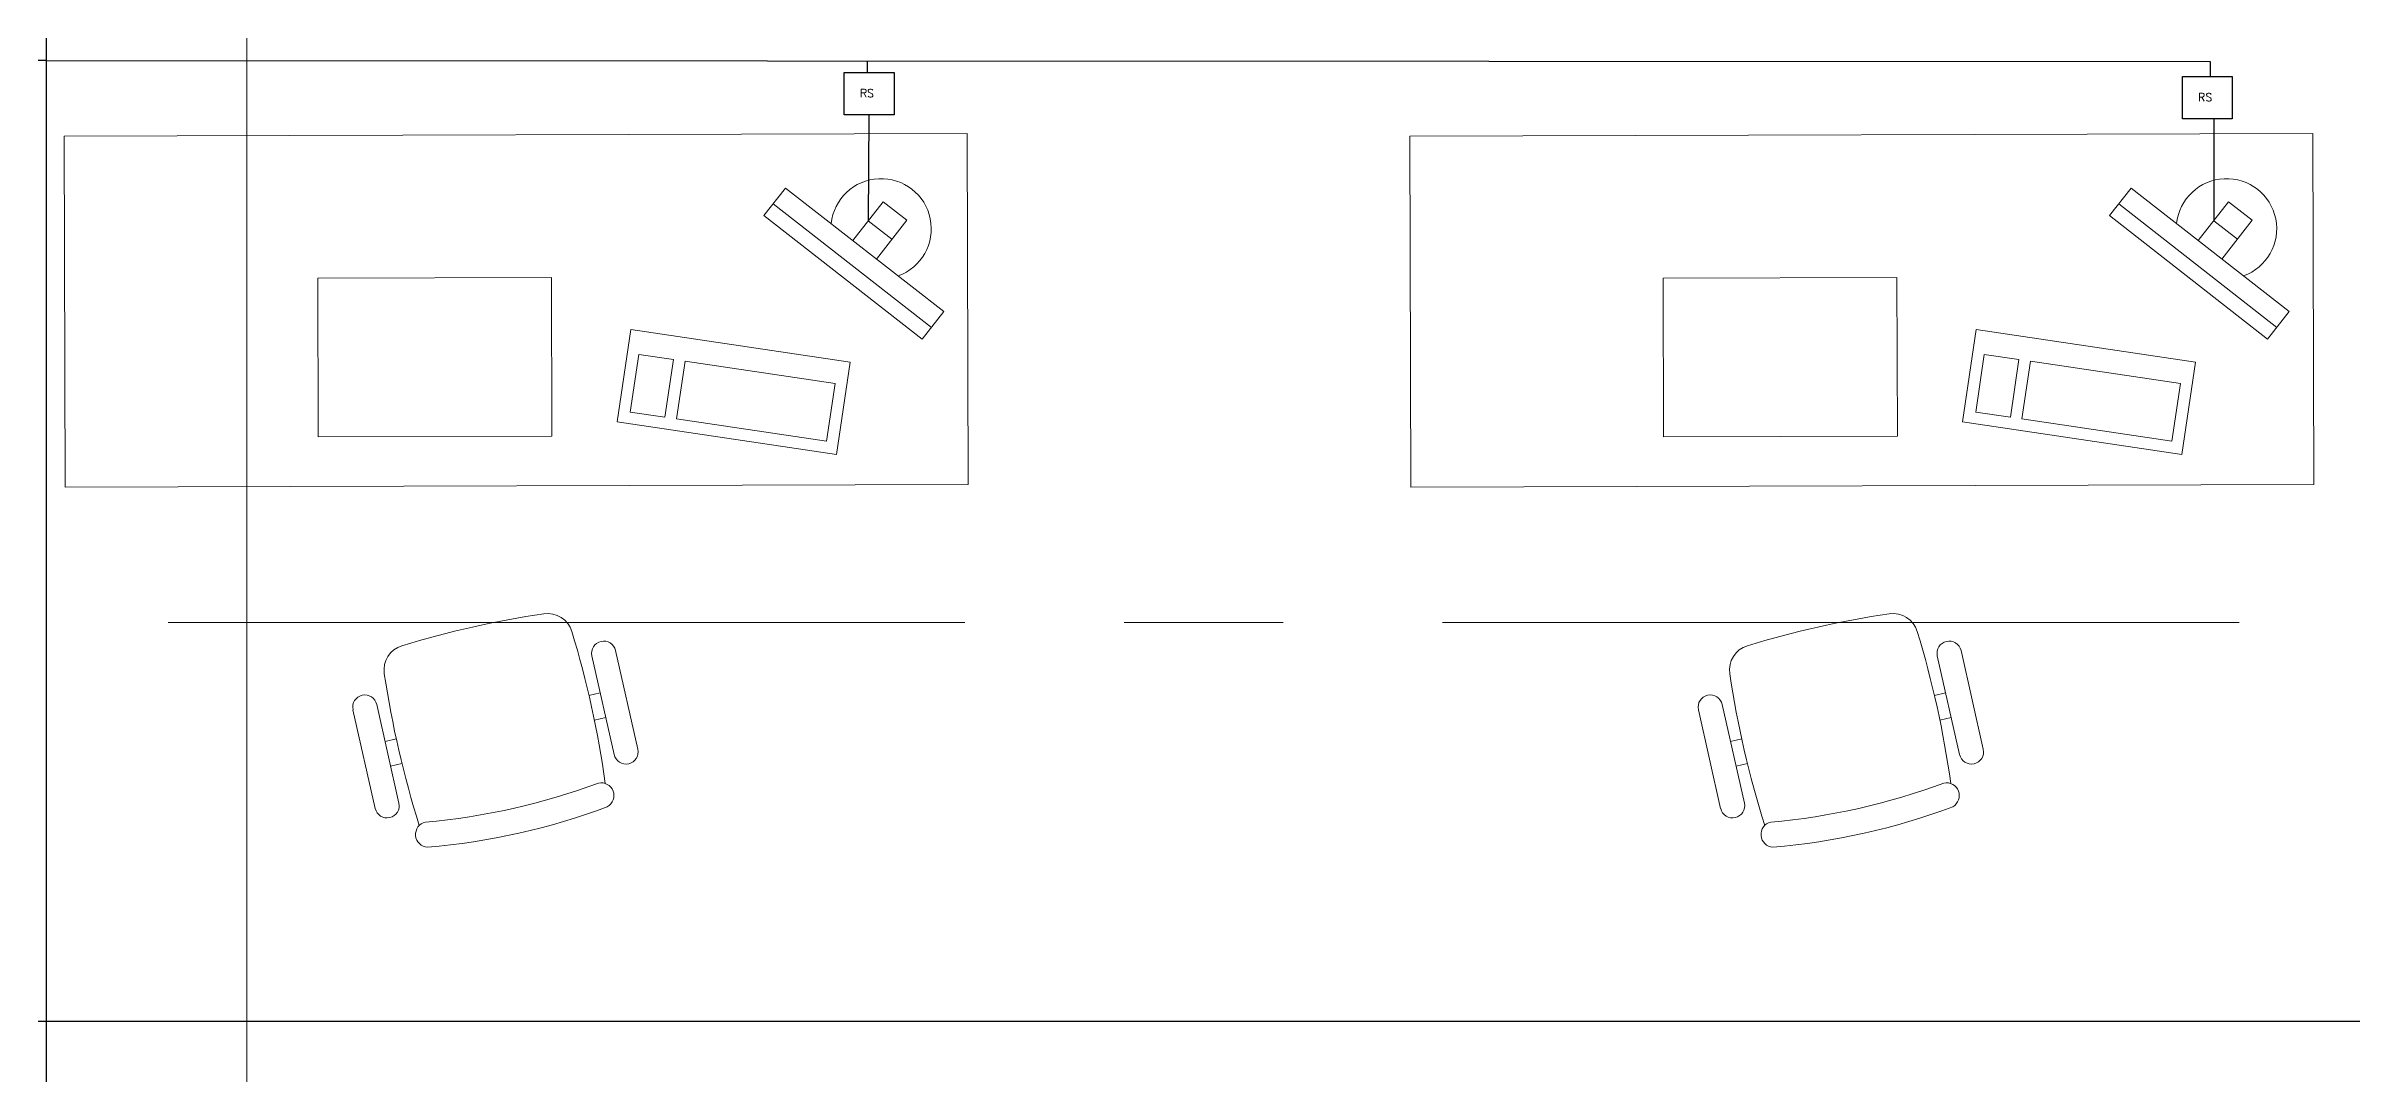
# Model space of a CAD drawing. Extents: x 1009 to 1343, y -172900 to 201.
# Drawn here: x 1231.729 to 1236.324, y 132.244 to 134.294 of the extents above; entities that cross this region are included whole.
import ezdxf

# ---------------------------------------------------------------- set-up
doc = ezdxf.new("R2010")
doc.units = 0
doc.header["$LTSCALE"] = 0.5
doc.linetypes.add('CENTER', pattern=[50.8, 31.75, -6.35, 6.35, -6.35])
doc.layers.get('0').update_dxf_attribs({"linetype": 'CONTINUOUS'})
doc.layers.add('Cableado', color=100, linetype='CONTINUOUS')
doc.layers.add('Electricidad', color=50, linetype='CONTINUOUS')
for name, color, linetype, lineweight in [('Detalles 01', 8, 'CONTINUOUS', 9), ('Equipamiento movil', 33, 'CONTINUOUS', 9), ('Tratamiento pisos', 251, 'CONTINUOUS', 9)]:
    doc.layers.add(name, color=color, linetype=linetype, lineweight=lineweight)
doc.styles.add('Texto 5 mm', font='simplex.shx', dxfattribs={"height": 0.5})

# ---------------------------------------------------------------- blocks, each defined once
blk = doc.blocks.new('RECTANG')
for p, q in [((1, 1), (0, 1)), ((0, 1), (0, 0)), ((1, 0), (1, 1)), ((0, 0), (1, 0))]:
    blk.add_line(p, q)
blk = doc.blocks.new('KEYBOARD', base_point=(60, 294))
for p, xscale, yscale, zscale in [((60, 294), 19, 8, 19), ((61, 295), 13, 5, 13), ((75, 295), 3, 5, 3)]:
    blk.add_blockref('RECTANG', p, dxfattribs=dict(xscale=xscale, yscale=yscale, zscale=zscale))
blk = doc.blocks.new('Silla 1')
at = {"layer": 'Equipamiento movil'}
for p, q in [((-0.1131, 0.2664), (0.0295, 0.409)), ((0.0638, 0.3747), (-0.0788, 0.2321)), ((-0.0254, 0.2855), (-0.0091, 0.2693)), ((0.0104, 0.3213), (0.0268, 0.3048)), ((0.2321, -0.0788), (0.3747, 0.0638)), ((0.409, 0.0295), (0.2664, -0.1131)), ((0.3048, 0.0268), (0.3213, 0.0104)), ((0.2693, -0.0091), (0.2855, -0.0254))]:
    blk.add_line(p, q, dxfattribs=at)
for centre, radius, start, end in [((0.0467, 0.3919), 0.0242, 315, 135), ((0.1468, 0.3964), 0.0255, 61.3631, 224.3749), ((-0.6508, -0.6508), 1.3416, 37.131, 52.869), ((1.4058, -1.1273), 1.9881, 130.2245, 139.1817), ((-0.654, -0.654), 1.2956, 37.1584, 52.8416), ((-0.0959, 0.2492), 0.0242, 135, 315), ((-0.0605, 0.1393), 0.0505, 139.1817, 220.8183), ((0.3964, 0.1468), 0.0255, 225.6251, 28.6369), ((1.4058, 1.4058), 1.9881, 220.8183, 229.1817), ((-1.1273, 1.4058), 1.9881, 310.8183, 319.7755), ((0.3919, 0.0467), 0.0242, 315, 135), ((0.2492, -0.0959), 0.0242, 135, 315), ((0.1393, -0.0605), 0.0505, 229.1817, 310.8183)]:
    blk.add_arc(centre, radius, start, end, dxfattribs=at)

msp = doc.modelspace()

# ---------------------------------------------------------------- linework, layer by layer
at = {"layer": 'Cableado'}
for p, q in [((1231.7287, 136.0011), (1231.7287, 129.7444)), ((1231.7287, 134.2652), (1229.6833, 134.267)), ((1231.7287, 134.2652), (1236.0422, 134.2635)), ((1233.3651, 134.2646), (1233.3652, 134.2415)), ((1236.0422, 134.2635), (1236.0422, 134.2335)), ((1233.3682, 134.1569), (1233.3674, 133.9456)), ((1236.0493, 134.1489), (1236.049, 133.9456))]:
    msp.add_line(p, q, dxfattribs=at)
for points in [[(1233.3195, 134.2415), (1233.4189, 134.2415), (1233.4189, 134.157), (1233.3195, 134.157)], [(1235.9867, 134.2335), (1236.0861, 134.2335), (1236.0861, 134.1489), (1235.9867, 134.1489)]]:
    msp.add_lwpolyline(points, close=True, dxfattribs=at)
at = {"layer": 'Detalles 01', "linetype": 'CENTER', "ltscale": 0.1}
msp.add_line((1229.4321, 133.1444), (1238.7067, 133.1444), dxfattribs=at)
at = {"layer": 'Electricidad', "ltscale": 2}
msp.add_line((1237.2287, 132.349), (1226.61, 132.349), dxfattribs=at)
at = {"layer": 'Equipamiento movil'}
for p, q in [((1233.5648, 134.1194), (1231.7648, 134.1144)), ((1231.7648, 134.1144), (1231.7668, 133.4144)), ((1233.5668, 133.4194), (1233.5648, 134.1194)), ((1236.2465, 134.1194), (1234.4465, 134.1144)), ((1234.4465, 134.1144), (1234.4485, 133.4144)), ((1236.2485, 133.4194), (1236.2465, 134.1194)), ((1233.1595, 133.9558), (1233.2027, 134.0109)), ((1233.4931, 133.733), (1233.178, 133.9794)), ((1233.2027, 134.0109), (1233.5177, 133.7645)), ((1233.3366, 133.9062), (1233.397, 133.9835)), ((1233.4443, 133.9466), (1233.397, 133.9835)), ((1235.8412, 133.9558), (1235.8843, 134.0109)), ((1236.1747, 133.733), (1235.8597, 133.9794)), ((1235.8843, 134.0109), (1236.1994, 133.7645)), ((1236.0182, 133.9062), (1236.0787, 133.9835)), ((1236.126, 133.9466), (1236.0787, 133.9835)), ((1233.4746, 133.7094), (1233.1595, 133.9558)), ((1233.3674, 133.9456), (1233.4146, 133.9086)), ((1233.3838, 133.8692), (1233.4443, 133.9466)), ((1236.1563, 133.7094), (1235.8412, 133.9558)), ((1236.049, 133.9456), (1236.0963, 133.9086)), ((1236.0655, 133.8692), (1236.126, 133.9466)), ((1232.2701, 133.8311), (1232.736, 133.8324)), ((1232.271, 133.5149), (1232.2701, 133.8311)), ((1232.736, 133.8324), (1232.7369, 133.5162)), ((1234.9518, 133.8311), (1235.4177, 133.8324)), ((1234.9527, 133.5149), (1234.9518, 133.8311)), ((1235.4177, 133.8324), (1235.4186, 133.5162)), ((1233.5177, 133.7645), (1233.4746, 133.7094)), ((1236.1994, 133.7645), (1236.1563, 133.7094)), ((1232.7369, 133.5162), (1232.271, 133.5149)), ((1235.4186, 133.5162), (1234.9527, 133.5149)), ((1231.7668, 133.4144), (1233.5668, 133.4194)), ((1234.4485, 133.4144), (1236.2485, 133.4194))]:
    msp.add_line(p, q, dxfattribs=at)
for centre in [(1233.3929, 133.9296), (1236.0746, 133.9296)]:
    msp.add_arc(centre, 0.1, 289.8511, 174.0791, dxfattribs=at)
at = {"layer": 'Tratamiento pisos'}
for p, q in [((1231.7287, 136.1444), (1231.7287, 133.5837)), ((1232.1287, 136.1444), (1232.1287, 130.1444)), ((1231.7287, 133.5837), (1231.7287, 130.1444))]:
    msp.add_line(p, q, dxfattribs=at)

# ---------------------------------------------------------------- block references
at = {"layer": 'Equipamiento movil', "xscale": -0.02326153846132684, "yscale": 0.02326153846151868, "zscale": 0.02326153846153847, "rotation": 351.581457680191}
for p in [(1233.3038, 133.4797), (1235.9855, 133.4797)]:
    msp.add_blockref('KEYBOARD', p, dxfattribs=at)
at = {"layer": 'Equipamiento movil', "xscale": -1, "rotation": 147.7055914529652}
for p in [(1232.5782, 133.1353), (1235.2599, 133.1353)]:
    msp.add_blockref('Silla 1', p, dxfattribs=at)

# ---------------------------------------------------------------- texts
at = {"layer": 'Cableado', "char_height": 0.01595, "attachment_point": 1, "style": 'Texto 5 mm'}
for insert in [(1233.3508, 134.208), (1236.018, 134.1999)]:
    msp.add_mtext_dynamic_manual_height_columns('RS', width=19.34546, gutter_width=2.5, heights=[0], dxfattribs=dict(at, insert=insert))

doc.saveas('drawing.dxf')
